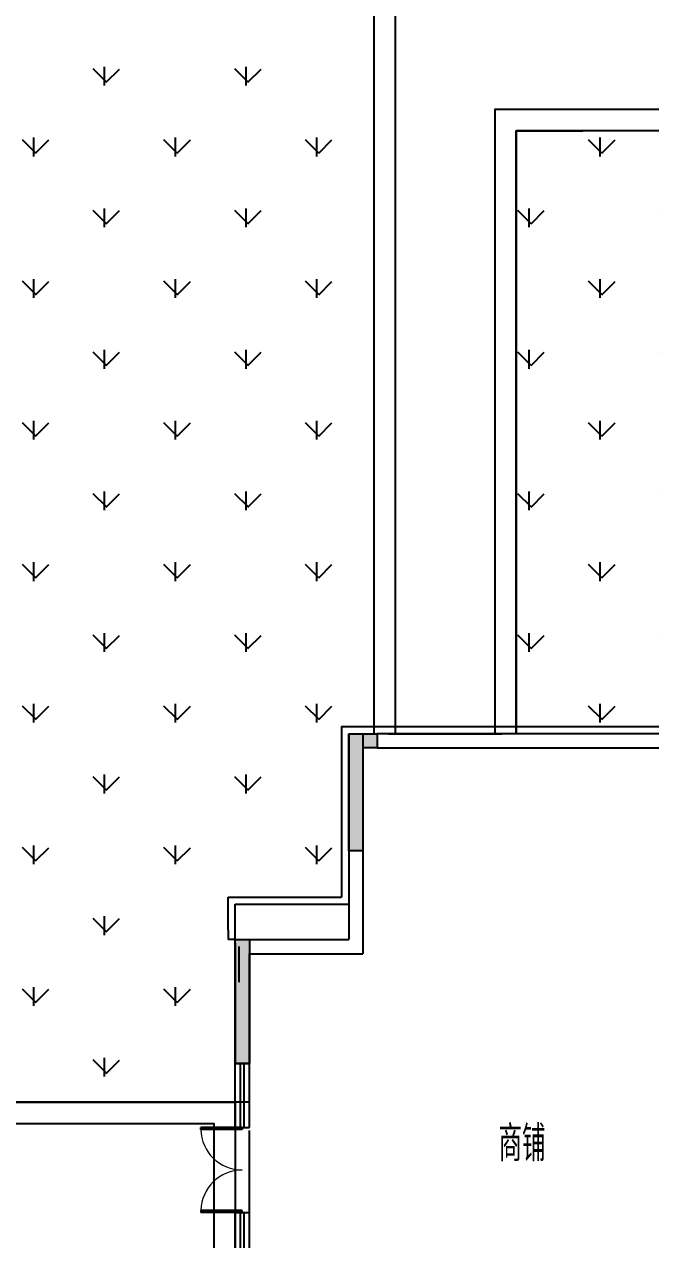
# Model space of a CAD drawing. Header units: millimetres. Extents: x 36720183 to 38160956, y 58934012 to 60388477.
# Drawn here: x 37243580 to 37252410, y 59293687 to 59310818 of the extents above; entities that cross this region are included whole.
import ezdxf

# ---------------------------------------------------------------- set-up
doc = ezdxf.new("R2010")
doc.units = ezdxf.units.MM
doc.header["$LTSCALE"] = 1000
doc.header["$MEASUREMENT"] = 0
doc.linetypes.add('DASH', pattern=[0.35, 0.25, -0.1])
for name, color, linetype in [('2014-01-17陈潇霏修改', 6, 'Continuous'), ('@ 绿化', 8, 'Continuous'), ('@YL', 2, 'Continuous'), ('@植草板', 8, 'Continuous'), ('C_Hatch', 41, 'Continuous'), ('C_Wall', 6, 'Continuous'), ('PUB_TEXT', 7, 'Continuous'), ('WALL', 4, 'Continuous'), ('WINDOW', 2, 'Continuous'), ('扑救面', 2, 'Continuous'), ('空调机位', 7, 'Continuous'), ('首层轮廓', 6, 'Continuous')]:
    doc.layers.add(name, color=color, linetype=linetype)
doc.styles.add('_TEL_DIM', font='superos.shx', dxfattribs={"width": 0.8, "height": 3.5, "bigfont": 'haiwenzw.shx'})
pattern_1 = [(90, (0, 0), (-997.7954749999999, 997.7954750000001), [264.58066, -1731.01015]), (45, (0, 0), (-997.7961550815103, 997.7961550815104), [264.58066, -1146.51615]), (135, (0, 0), (-997.7961550815104, -997.7961550815103), [264.58066, -1146.51615])]

# ---------------------------------------------------------------- blocks, each defined once
blk = doc.blocks.new('$DorLib2D$00000002')
for p, q in [((-0.5, -5.684341886080802e-17), (-0.5000000000000007, 0.4875)), ((-0.4750000000000007, 0.4875), (-0.5000000000000007, 0.4875)), ((-0.475, -2.842170943040401e-17), (-0.4750000000000007, 0.4875)), ((0.475, -2.842170943040401e-17), (0.4750000000000007, 0.4875)), ((0.4750000000000007, 0.4875), (0.5000000000000007, 0.4875)), ((0.5, -5.684341886080802e-17), (0.5000000000000007, 0.4875)), ((-0.5, -5.684341886080802e-17), (-0.475, -2.842170943040401e-17)), ((0.5, -5.684341886080802e-17), (0.475, -2.842170943040401e-17))]:
    blk.add_line(p, q)
at = {"lineweight": 13}
for centre, start, end in [((-0.4875, -4.263256414560601e-17), 0, 88.53071641864632), ((0.4875, -4.263256414560601e-17), 91.4692835813537, 180)]:
    blk.add_arc(centre, 0.4875, start, end, dxfattribs=at)
blk = doc.blocks.new('2014-1-1-G-D2')
at = {"layer": 'C_Hatch'}
h = blk.add_hatch(color=256, dxfattribs=at)
h.paths.add_polyline_path([(3171986.775314488, -850136.5450167041), (3171986.775314488, -849336.5450167041), (3172186.775314488, -849336.5450167041), (3172186.775314488, -850336.5450167041), (3170536.775409855, -850336.5450167041), (3170536.775409855, -850136.5450167041)])
h.paths.add_polyline_path([(3166686.775315139, -842736.5453980354), (3168336.775314766, -842736.5453980354), (3168336.775314766, -842536.5453979976), (3166686.775315139, -842536.5453979976)])
h.paths.add_polyline_path([(3185486.775314115, -851686.5453929105), (3185486.775314115, -851886.5450140969), (3186086.775314115, -851886.5450140969), (3186086.775314115, -850236.5450140969), (3185886.775314115, -850236.5450140969), (3185886.775313929, -851686.5453929105)])
h.paths.add_polyline_path([(3178186.775313556, -835036.5453978933), (3178186.775313556, -837836.5453981739), (3177986.775313556, -837836.5453981739), (3177986.775313556, -835036.5453978933)])
h.paths.add_polyline_path([(3179286.775313556, -838136.545397894), (3179486.727080836, -838136.546825342), (3179486.775313556, -840536.5453981739), (3178886.775313556, -840536.5453981739), (3178886.775313556, -840336.5453981739), (3179286.775313556, -840336.5453981739)])
h.paths.add_polyline_path([(3175086.775313558, -834336.5453981739), (3176786.775313742, -834336.5453981739), (3176786.775313742, -834536.5453981739), (3175086.775313558, -834536.5453981739)])
h.paths.add_polyline_path([(3153486.775313929, -851436.5450167041), (3153486.775313929, -851236.5450167041), (3153086.775313929, -851236.5450167041), (3153086.775313929, -848336.6300844532), (3152886.775313929, -848336.6300844532), (3152886.775313929, -851436.5450167041)])
h.paths.add_polyline_path([(3165186.816513032, -845236.5454129821), (3165186.775314488, -844136.5453981739), (3167186.775314488, -844136.5453981739), (3167186.775314488, -844836.545207439), (3167386.775314488, -844836.545207439), (3167386.775314488, -844136.5453981739), (3167386.775314488, -843936.5453981739), (3167186.775314488, -843936.5453981739), (3164986.775314488, -843936.5453981739), (3164986.816513032, -845236.5454129821)])
h.paths.add_polyline_path([(3162986.692917027, -843936.5453980186), (3162386.692917027, -843936.5453980186), (3162386.692917027, -844136.5453980186), (3162786.692917027, -844136.5453980186), (3162786.692917027, -845586.4553713184), (3162986.692917027, -845586.4553713184)])
h.paths.add_polyline_path([(3168086.775314488, -860536.5453981739), (3168086.775314488, -859936.5446352344), (3168286.775314488, -859936.5446352344), (3168286.775314488, -860336.5453981739), (3169786.775325663, -860336.5453981746), (3169786.775325663, -860536.5453981746)])
h.paths.add_polyline_path([(3172186.775314488, -853836.5446352344), (3172186.775314488, -854036.5446352344), (3172586.775314488, -854036.5446352344), (3172586.775314488, -856036.5453982193), (3172786.775314488, -856036.5453982193), (3172786.775314488, -853836.5446352344)])
h.paths.add_polyline_path([(3165186.775314488, -846736.545207439), (3165186.775314488, -849136.5451120716), (3164986.775314488, -849136.5451120716), (3164986.775314488, -846736.545207439)])
h.paths.add_polyline_path([(3184486.775314488, -842836.5453981739), (3184086.775314488, -842836.5453981739), (3184086.775314488, -843036.5453981739), (3184286.775314488, -843036.5453981739), (3184286.775314488, -844486.545207439), (3184486.775314488, -844486.545207439)])
h.paths.add_polyline_path([(3155386.692917027, -842386.6300844532), (3155386.775314533, -844136.5453980188), (3155586.775314533, -844136.5453980188), (3155586.692917027, -842386.6300844532)])
h.paths.add_polyline_path([(3151886.692917027, -842386.6300844532), (3151286.692917027, -842386.6300844532), (3151286.692917027, -844036.6300844532), (3151486.692917027, -844036.6300844532), (3151486.692917027, -842586.6300844532), (3151886.692917027, -842586.6300844532)])
h.paths.add_polyline_path([(3165786.775314488, -835036.5453978933), (3165786.775314488, -837836.5453981739), (3165986.775314488, -837836.5453981739), (3165986.775314488, -835036.5453978933)])
h.paths.add_polyline_path([(3164686.775314488, -838136.545397894), (3164486.775314488, -838136.545397894), (3164486.775314488, -840536.5453981739), (3165086.775314488, -840536.5453981739), (3165086.775314488, -840336.5453981739), (3164686.775314488, -840336.5453981739)])
h.paths.add_polyline_path([(3158486.775314115, -843936.5453980186), (3158486.775314115, -845586.4553713184), (3158686.775314115, -845586.4553713184), (3158686.775314115, -843936.5453980186)])
h.paths.add_polyline_path([(3151286.692917027, -846786.6301321369), (3151286.692917027, -848536.6300844532), (3151486.692917027, -848536.6300844532), (3151486.692917027, -846786.6301321369)])
h.paths.add_polyline_path([(3168886.775314486, -834336.5453981739), (3167186.775314301, -834336.5453981739), (3167186.775314301, -834536.5453981739), (3168886.775314486, -834536.5453981739)])
h.paths.add_polyline_path([(3170086.775314488, -851236.5450167041), (3168486.775314488, -851236.5450167041), (3168486.775314488, -851436.5450167041), (3170086.775314488, -851436.5450167041)])
h.paths.add_polyline_path([(3160886.778366245, -851236.5450167041), (3158486.778366245, -851236.5450167041), (3158486.778366245, -851436.5450167041), (3160886.778366245, -851436.5450167041)])
h.paths.add_polyline_path([(3169386.775314488, -844436.545207439), (3169386.775314488, -845036.545207439), (3169586.775314488, -845036.545207439), (3169586.775314488, -844636.545207439), (3172186.775314488, -844636.545207439), (3172186.775314488, -844436.545207439)])
h.paths.add_polyline_path([(3171886.775314115, -838236.5453981739), (3171886.775314115, -840636.545398129), (3172086.775314115, -840636.545398129), (3172086.775314115, -838236.5453981739)])
h.paths.add_polyline_path([(3157686.778366245, -856636.5446352344), (3157686.775406964, -859836.5453981746), (3157886.775406964, -859836.5453981746), (3157886.778366245, -856636.5446352344)])
h.paths.add_polyline_path([(3156786.778366245, -854036.5446352344), (3157186.77226273, -854036.5446352344), (3157186.77226273, -853836.5446352344), (3156586.778366245, -853836.5446352344), (3156586.778366245, -856036.5453982193), (3156786.778366245, -856036.5453982193)])
h.paths.add_polyline_path([(3161286.778366245, -852936.5450167041), (3159286.778366245, -852936.5450167041), (3159286.778366245, -853136.5450167041), (3161286.778366245, -853136.5450167041)])
h.paths.add_polyline_path([(3170086.775314488, -852936.5450167041), (3168086.775314488, -852936.5450167041), (3168086.775314488, -853136.5450167041), (3170086.775314488, -853136.5450167041)])
h.paths.add_polyline_path([(3171486.775314488, -856636.5446352344), (3171486.775314488, -859836.5453981746), (3171686.775314488, -859836.5453981746), (3171686.775314488, -856636.5446352344)])
h.paths.add_polyline_path([(3174386.775314488, -848686.5450166557), (3174186.775314488, -848686.5450166557), (3174186.775314488, -850336.5450167041), (3174786.775314488, -850336.5450167041), (3174786.775314488, -850136.5450167041), (3174386.775314488, -850136.5450167041)])
h.paths.add_polyline_path([(3181786.775314488, -850136.5450167041), (3181786.775314488, -851886.5450167041), (3181986.775314488, -851886.5450167041), (3181986.775314488, -850136.5450167041)])
h.paths.add_polyline_path([(3185886.775314488, -845736.545207439), (3185886.775314488, -847486.5451061111), (3186086.775314488, -847486.5451061111), (3186086.775314488, -845736.545207439)])
h.paths.add_polyline_path([(3178486.775313929, -842836.554934917), (3178486.775313929, -844486.554934917), (3178686.775313929, -844486.554934917), (3178686.775313929, -843036.554934917), (3179336.903487385, -843036.5453954004), (3179336.903487385, -842836.5453954004)])
h.paths.add_polyline_path([(3161286.775314488, -860536.5453981739), (3159586.775326222, -860536.5453981746), (3159586.775326222, -860336.5453981746), (3161086.775314488, -860336.5453981739), (3161086.775314488, -859936.5446352344), (3161286.775314488, -859936.5446352344)])
at = {"layer": 'C_Wall'}
for points in [[(3184486.775314488, -842836.5453981739), (3184086.775314488, -842836.5453981739), (3184086.775314488, -843036.5453981739), (3184286.775314488, -843036.5453981739), (3184286.775314488, -844486.545207439), (3184486.775314488, -844486.545207439)], [(3185886.775314488, -845736.545207439), (3185886.775314488, -847486.5451061111), (3186086.775314488, -847486.5451061111), (3186086.775314488, -845736.545207439)]]:
    blk.add_lwpolyline(points, close=True, dxfattribs=at)
blk = doc.blocks.new('we213421ads')
at = {"layer": 'WINDOW', "linetype": 'DASH', "ltscale": 1000}
for p, q in [((8483149.931912122, 428106.9403694234), (8483149.77706518, 425705.6759923764)), ((8481549.555019226, 425237.3285196052), (8481549.555019226, 425237.2555550719)), ((8481549.555019226, 425237.2555550719), (8481549.623448163, 425106.9403757095)), ((8481649.555019226, 425237.3366263009), (8481649.53349286, 425237.3366245557))]:
    blk.add_line(p, q, dxfattribs=at)
for points in [[(8483149.931912122, 428106.9403694234), (8491049.932373684, 428106.940369647), (8491049.932374116, 429606.9051858254), (8491049.655161828, 429605.6409965571), (8491049.57276417, 430205.6759884723), (8488149.849977154, 430206.9401777852), (8487649.932374243, 430206.9401777852), (8487649.932374243, 431006.9401779715), (8487649.932374243, 433806.9401780162), (8489449.932374429, 433806.9401780162), (8489449.932374429, 437106.9401780684), (8492449.932374213, 437106.9401780684)], [(8481549.555019226, 425237.2380921726), (8481549.555019226, 425705.6759923764), (8483149.775916092, 425705.6759923764)], [(8481649.623448163, 425106.9638496081), (8481649.555019226, 425605.6759923764), (8483249.932373125, 425605.6759923764)], [(8481649.623448163, 425106.9403025203), (8481549.554355025, 425106.9401804988)]]:
    blk.add_lwpolyline(points, dxfattribs=at)
blk = doc.blocks.new('T4scpm')
at = {"layer": 'WALL', "color": 6}
for p, q in [((223922.0387741998, 53663.42127619684), (223922.0386778116, 50763.42127738893)), ((224122.0386246145, 53663.42127626389), (224122.0387323871, 50563.42127072811)), ((229921.6765072718, 53663.37202705443), (224322.0387009978, 53663.42133089155)), ((224322.0387009978, 53663.42133089155), (224322.0387009978, 53463.42127595842)), ((224322.0387009978, 53463.42127595842), (229721.6765089408, 53463.37204577774)), ((222322.0387009978, 50763.42127884924), (223922.0386574045, 50763.42127739638)), ((222522.0386938378, 50563.42127216607), (224122.0387527868, 50563.42127072811)), ((222522.0387059972, 49013.42156802118), (222522.0386973023, 50563.42127216607)), ((222322.0387014598, 50163.42130046338), (222322.0387014821, 50063.42127905786)), ((222322.0387014821, 50063.42127905786), (222322.0387397408, 49013.4217691794)), ((222322.0387399718, 49013.42156797647), (222522.0387009978, 49013.42156802118))]:
    blk.add_line(p, q, dxfattribs=at)
at = {"layer": 'WINDOW', "color": 6}
for p, q in [((222322.0387284011, 48113.42148222029), (222322.0387225375, 49013.42176917195)), ((222397.0387284011, 48113.42148224264), (222397.0387225375, 49013.42176965624)), ((222447.0387125686, 48113.42148140818), (222447.0387184396, 49013.42176965624)), ((222522.0387125686, 48113.42148091644), (222522.0387184396, 49013.42176917195)), ((222322.0387284011, 48113.42148222029), (222522.0387125686, 48113.42148091644)), ((222322.0387404561, 46263.42186118662), (222322.0387362242, 46913.42128107697)), ((222322.0387362242, 46913.42128107697), (222522.0387047529, 46913.42127977312)), ((222397.0387404561, 46263.42186167091), (222397.0387362242, 46913.42128107697)), ((222447.0387005135, 46263.42186167091), (222447.0387047529, 46913.42128107697)), ((222522.0387005135, 46263.42186118662), (222522.0387047529, 46913.42128107697))]:
    blk.add_line(p, q, dxfattribs=at)
at = {"layer": '空调机位', "color": 6}
for p, q in [((222322.0285490453, 50713.42145226151), (222322.0285489857, 50163.42127903551)), ((222372.0285490602, 50663.42145226896), (222372.0285489932, 50163.42127904296))]:
    blk.add_line(p, q, dxfattribs=at)
at = {"layer": '首层轮廓', "color": 6}
blk.add_line((223922.0387009978, 53063.42127917707), (223922.0387009978, 53063.42127917707), dxfattribs=at)
blk.add_line((223922.0387009978, 53063.42127917707), (223922.0387009978, 53063.42127917707), dxfattribs=at)
at = {"layer": '2014-01-17陈潇霏修改', "color": 6}
blk.add_blockref('we213421ads', (-8259327.516317856, -374343.5188995004), dxfattribs=at)
at = {"layer": 'C_Hatch', "color": 6, "xscale": -1}
blk.add_blockref('2014-1-1-G-D2', (3408408.814015485, 896499.9666741341), dxfattribs=at)
at = {"layer": 'WINDOW', "color": 6, "xscale": 1200, "yscale": 1200, "zscale": -1200, "rotation": 90.0000000128584}
blk.add_blockref('$DorLib2D$00000002', (222422.0387022868, 47513.42148224264), dxfattribs=at)
at = {"layer": 'PUB_TEXT', "color": 6, "linetype": 'Continuous', "style": '_TEL_DIM', "width": 0.7}
blk.add_text('商铺', height=500, dxfattribs=at).set_placement((226032.8715248629, 47637.41950298846))

msp = doc.modelspace()

# ---------------------------------------------------------------- hatches: boundary and pattern name
at = {"layer": '@ 绿化', "linetype": 'Continuous'}
h = msp.add_hatch(dxfattribs=at)
h.set_pattern_fill('GRASS', color=256, scale=500, style=0)
h.set_pattern_definition(pattern_1)
edge = h.paths.add_edge_path()
edge.add_line((37237891.80097188, 59295623.5220753), (37246553.13544849, 59295623.5221495))
edge.add_line((37246553.13544849, 59295623.5221495), (37246553.13544849, 59298517.04929352))
edge.add_line((37246553.13544849, 59298517.04929352), (37248053.44181579, 59298517.02025578))
edge.add_line((37248053.44181579, 59298517.02025578), (37248053.44187237, 59300818.28446299))
edge.add_line((37248053.44187237, 59300818.28446299), (37248512.05970146, 59300818.31348288))
edge.add_line((37248512.05970146, 59300818.31348288), (37248512.05970146, 59313818.50026633))
edge.add_line((37248512.05970146, 59313818.50026633), (37263953.17826249, 59313818.49826722))
edge.add_arc((37263801.63956767, 59318443.17878786), 4627.162618070953, 271.8767614598338, 331.4554598203148)
edge.add_arc((37277268.6809141, 59325209.66605668), 13000.00000000661, 183.2359884660619, 223.6760318116214, ccw=False)
edge.add_line((37264289.40935198, 59324475.8338435), (37254029.9278967, 59324475.8338435))
edge.add_arc((37245869.00353776, 59327514.40048495), 8708.247448648832, 254.0460582215896, 339.5781319307282, ccw=False)
edge.add_line((37243475.41511124, 59319141.56894053), (37237891.80097188, 59295623.5220753))
h = msp.add_hatch(dxfattribs=at)
h.set_pattern_fill('GRASS', color=256, scale=500, style=0)
h.set_pattern_definition(pattern_1)
h.paths.add_polyline_path([(37256053.14560118, 59300818.31348536), (37250512.05970146, 59300818.26427024), (37250512.05970146, 59309318.31348304), (37254453.14560118, 59309318.31348304), (37254453.14560118, 59306018.31348304), (37253153.14560254, 59306018.31348304), (37253153.08732247, 59303118.3717627), (37256053.14560118, 59303118.31348029)])
at = {"layer": '@植草板'}
h = msp.add_hatch(dxfattribs=at)
h.set_pattern_fill('HONEY', color=8, scale=300)
h.set_pattern_definition([(0, (0, 0), (714.375, 412.4444999999999), [476.25, -952.5]), (120, (0, 0), (-714.3749146511708, 412.4446478285086), [476.2499999999999, -952.4999999999999]), (59.99999999999999, (0, 0), (8.53488292342961e-05, 824.8891478285083), [-952.5, 476.25])])
edge = h.paths.add_edge_path()
edge.add_arc((37249816.67718292, 59306797.26336423), 9021.264343440647, 98.31503243594261, 163.0881081049984, ccw=False)
edge.add_line((37248512.05970146, 59315723.69510268), (37248512.05970146, 59319797.68369357))
edge.add_arc((37244620.8105955, 59329993.82254896), 10913.43516785509, 263.9744419845823, 290.88882873664716, ccw=False)
edge.add_line((37243475.20459785, 59319140.68226326), (37241185.55340695, 59309421.55616764))

# ---------------------------------------------------------------- linework, layer by layer
at = {"layer": '@YL'}
for points in [[(37248512.05970146, 59300818.31348288), (37248512.05970146, 59313818.50026633), (37263953.16535012, 59313818.49826722)], [(37254453.14560118, 59309318.31348304), (37250512.05970146, 59309318.31348304), (37250512.05961651, 59300818.26427023)], [(37250512.05970146, 59300818.28887785), (37250512.05970146, 59309318.31348304)], [(37250512.05970146, 59309318.31348304), (37251453.14560118, 59309318.31348304)], [(37246753.14558191, 59295623.5220753), (37237891.80097188, 59295623.5220753)], [(37246553.14560081, 59295623.5220753), (37237891.80097178, 59295623.52207487)], [(37246753.14557955, 59294023.5220753), (37246753.14558427, 59295223.5220753)]]:
    msp.add_lwpolyline(points, dxfattribs=at)
at = {"layer": '@YL', "color": 8}
for points in [[(37248812.05970146, 59300818.31348288), (37248812.05970146, 59313518.50022749), (37263953.16531128, 59313518.49826722)], [(37254453.14560118, 59309618.31348304), (37250212.05970445, 59309618.31348304), (37250212.05961651, 59300818.26427323)]]:
    msp.add_lwpolyline(points, dxfattribs=at)
at = {"layer": '@YL'}
msp.add_lwpolyline([(37236405.23002727, 59289217.78273803, -0.004884949621846578), (37237891.80097188, 59295623.5220753), (37246553.14561459, 59295623.5221495), (37246553.14560719, 59289217.77044272), (37236405.22743624, 59289217.77038886)], format="xyb", dxfattribs=at)
at = {"layer": '@YL', "color": 8}
msp.add_lwpolyline([(37236779.26926263, 59289517.77039084, -0.004431547707052129), (37238127.85670123, 59295323.52207731), (37246253.14561424, 59295323.52214693), (37246253.14560754, 59289517.77044113)], format="xyb", close=True, dxfattribs=at)
at = {"layer": '扑救面', "linetype": 'DASH'}
msp.add_lwpolyline([(37241185.55340695, 59309421.55616764, -0.2903994655608585), (37248512.05970146, 59315723.69510268), (37248512.05970146, 59319797.68369357, -0.1179790250884515), (37243475.20459785, 59319140.68226326), (37241185.55340695, 59309421.55616764)], format="xyb", dxfattribs=at)
at = {"layer": '扑救面', "color": 8, "linetype": 'DASH'}
msp.add_lwpolyline([(37241185.55340695, 59309421.55616764, -0.2903994655604286), (37248512.05970146, 59315723.6951027), (37279628.14560706, 59315818.49826722, -0.4141895280703238), (37288628.14557676, 59306819.23679765, 0.1940444261363398)], format="xyb", dxfattribs=at)
at = {"layer": '扑救面'}
for points in [[(37251453.14560118, 59309318.31348304), (37250512.05970146, 59309318.31348304)], [(37248712.0596875, 59300818.26427224), (37250312.05971542, 59300818.31348347)]]:
    msp.add_lwpolyline(points, dxfattribs=at)

# ---------------------------------------------------------------- block references
msp.add_blockref('T4scpm', (37024231.10689944, 59247154.89220058))

doc.saveas('drawing.dxf')
